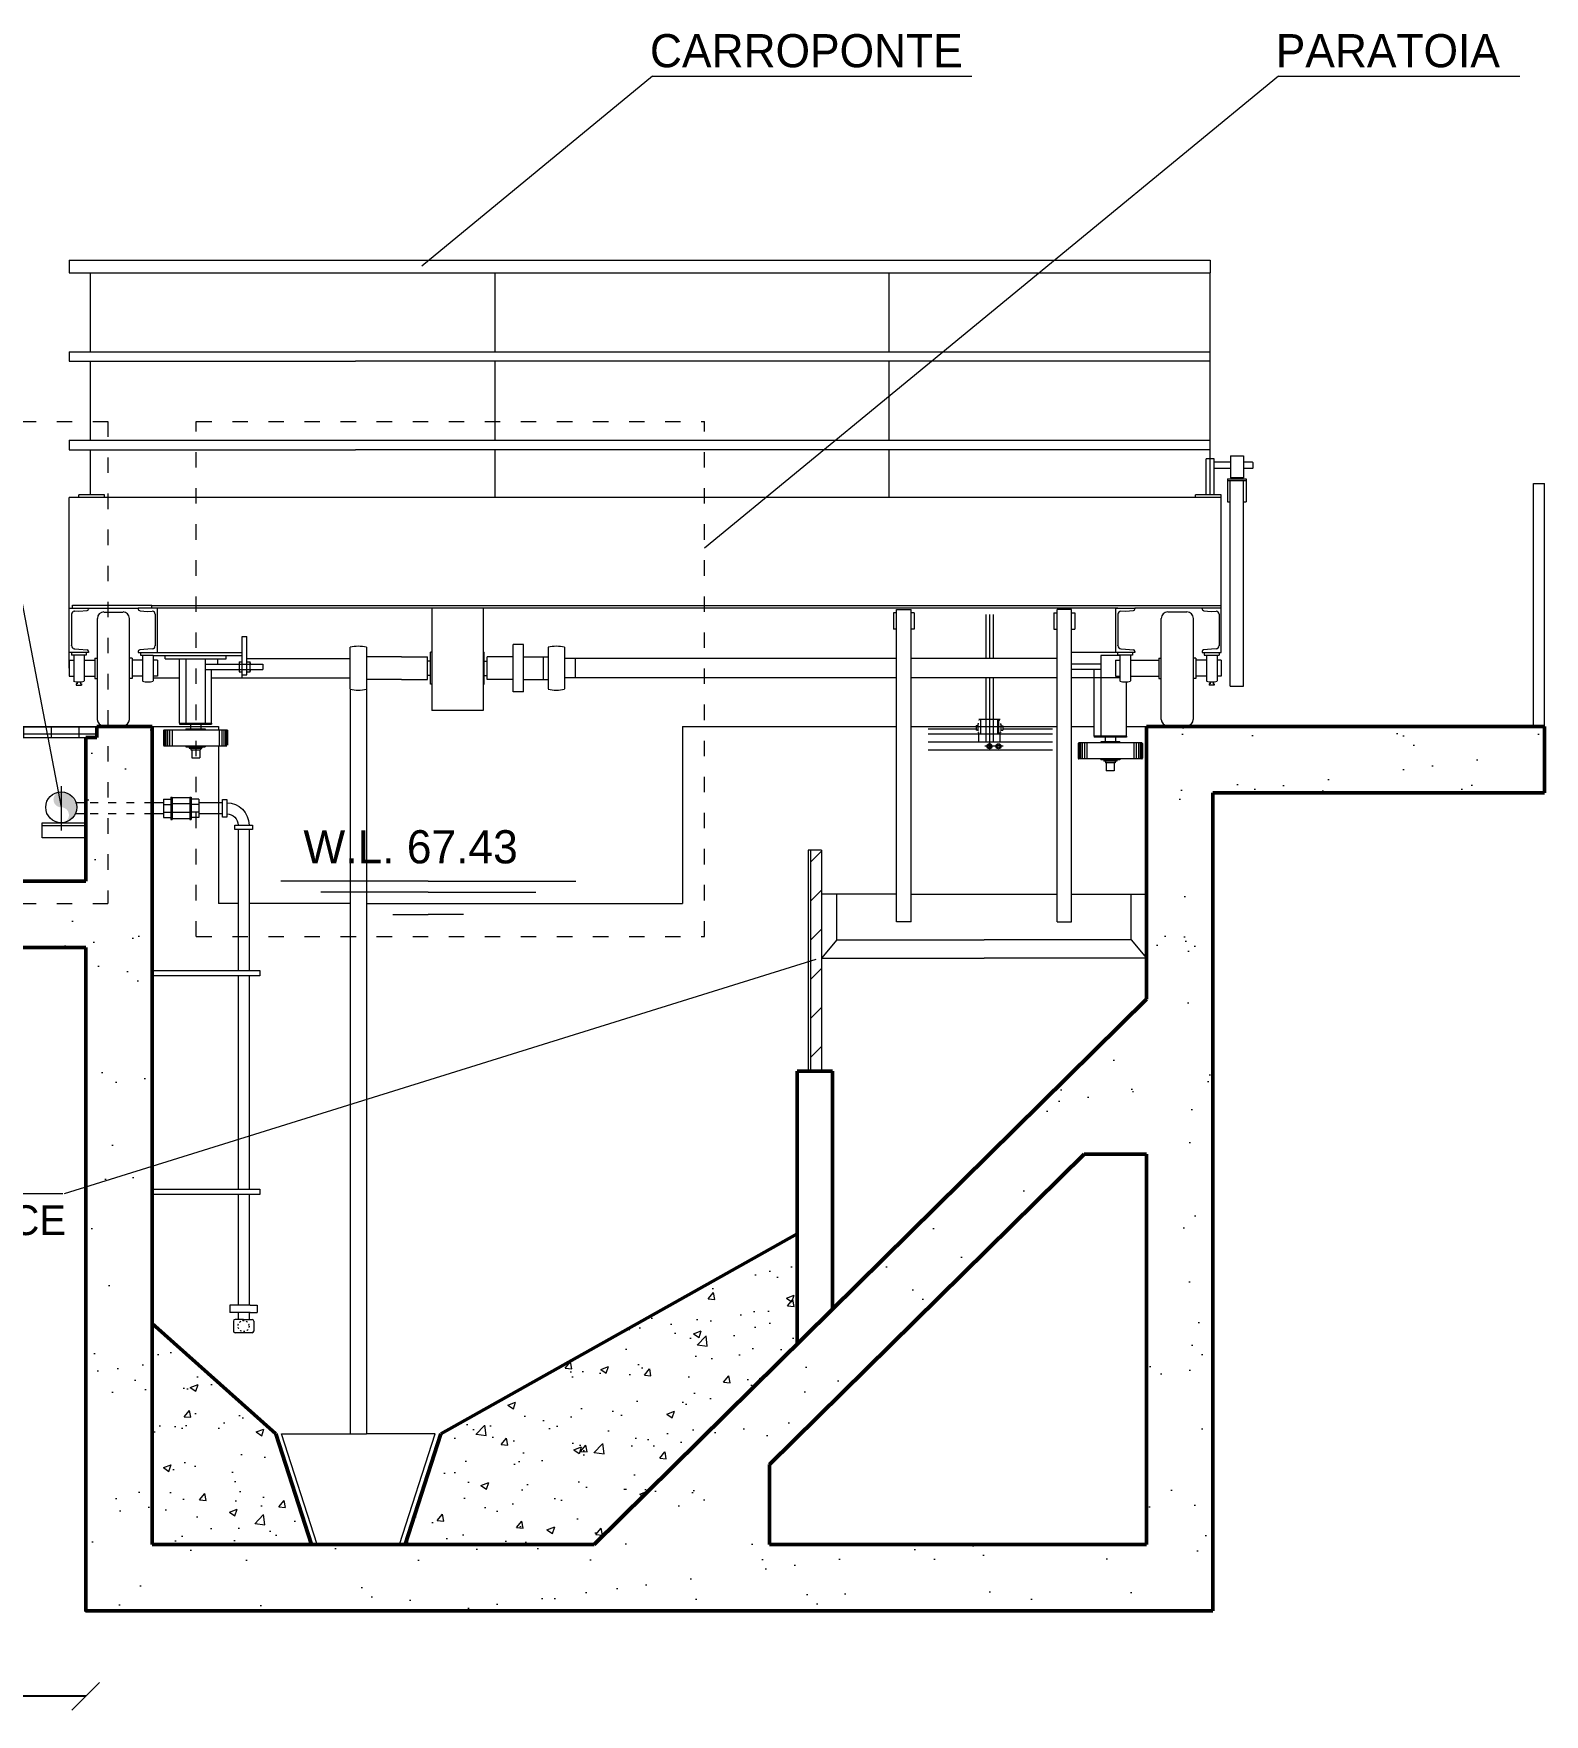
# Model space of a CAD drawing. Extents: x -2884 to -859, y 3232 to 5149.
# Drawn here: x -1283.3 to -1146.6, y 4523 to 4675.1 of the extents above; entities that cross this region are included whole.
import ezdxf
from ezdxf.enums import TextEntityAlignment as Align

# ---------------------------------------------------------------- set-up
doc = ezdxf.new("R2010")
doc.units = 0
doc.header["$MEASUREMENT"] = 0
doc.linetypes.add('DGN Style 2', pattern=[442.02713, 265.216278, -176.810852])
doc.linetypes.add('DGN Style 5', pattern=[326.356891, 139.867239, -186.489652])
doc.layers.get('0').update_dxf_attribs({"linetype": 'CONTINUOUS', "lineweight": 15})
doc.layers.get('DEFPOINTS').update_dxf_attribs({"linetype": 'CONTINUOUS', "lineweight": 15})
for name, color, linetype, lineweight in [('Carroponte', 7, 'CONTINUOUS', 15), ('Muratura', 7, 'CONTINUOUS', 15), ('Paratoie', 7, 'CONTINUOUS', 15), ('Quote e scritte', 252, 'CONTINUOUS', 15), ('Ringhiera in primo piano', 96, 'CONTINUOUS', 15), ('Tubazioni', 130, 'CONTINUOUS', 15), ('Tubazioni nascoste', 4, 'DGN Style 2', 15)]:
    doc.layers.add(name, color=color, linetype=linetype, lineweight=lineweight)
doc.layers.add('Level 1', color=7, linetype='CONTINUOUS')
doc.styles.add('Style-ENGINEERING', font='ENGINEERING.shx')
doc.dimstyles.new('SASA$0', dxfattribs={"dimtxt": 0.1, "dimasz": 0.1, "dimexe": 0.18, "dimexo": 0.0625, "dimgap": 0.1, "dimtad": 0, "dimzin": 0, "dimdsep": 46, "dimtxsty": 'Standard', "dimblk1": 'OBLIQUE', "dimblk2": 'OBLIQUE', "dimsah": 1, "dimcen": 0.09, "dimse1": 1, "dimse2": 1, "dimadec": 0, "dimazin": 0, "dimtfac": 1, "dimtdec": 4, "dimtofl": 0, "dimtmove": 0, "dimatfit": 3, "dimldrblk": 'OBLIQUE', "dimfxl": 1, "dimtolj": 1, "dimtzin": 0, "dimarcsym": 0})

# ---------------------------------------------------------------- blocks, each defined once
blk = doc.blocks.new('O1')
at = {"layer": 'Level 1', "linetype": 'Continuous', "lineweight": 0, "extrusion": (0, 0, -1)}
blk.add_hatch(color=7, dxfattribs=at).paths.add_polyline_path([(0, -5, 1), (0, 0, -1), (0, 5, -1)])
at = {"layer": 'Level 1', "color": 7, "linetype": 'Continuous', "lineweight": 0}
blk.add_arc((0, 0), 5, 90, 270, dxfattribs=at)
blk = doc.blocks.new('_OBLIQUE')
at = {"color": 0, "linetype": 'ByBlock'}
blk.add_line((-0.5, -0.5), (0.5, 0.5), dxfattribs=at)
blk = doc.blocks.new('*D51')
at = {"layer": 'DEFPOINTS', "color": 0, "linetype": 'Continuous', "transparency": 16777216}
for p in [(-1274.19, 4598.37), (-1355.25, 4538.37), (-1271.57, 4538.37)]:
    blk.add_point(p, dxfattribs=at)
at = {"layer": 'Quote e scritte', "color": 0, "linetype": 'Continuous', "lineweight": -2, "transparency": 16777216}
for p, q in [((-1355.25, 4598.37), (-1355.25, 4572.7)), ((-1355.25, 4538.37), (-1355.25, 4564.04))]:
    blk.add_line(p, q, dxfattribs=at)
at = {"layer": 'Quote e scritte', "color": 0, "linetype": 'Continuous', "lineweight": -2, "transparency": 16777216, "xscale": 2.5, "yscale": 2.5, "zscale": 2.5}
for p, rotation in [((-1355.25, 4598.37), 90), ((-1355.25, 4538.37), 270)]:
    blk.add_blockref('_OBLIQUE', p, dxfattribs=dict(at, rotation=rotation))
at = {"layer": 'Quote e scritte', "color": 0, "linetype": 'Continuous', "transparency": 16777216, "insert": (-1355.25, 4568.37), "char_height": 2.5, "attachment_point": 5, "rotation": 90}
blk.add_mtext('\\A1;3.00', dxfattribs=at)
blk = doc.blocks.new('*D60')
at = {"layer": 'DEFPOINTS', "color": 0, "linetype": 'Continuous', "transparency": 16777216}
for p in [(-1308.63, 4532.37), (-1278.63, 4532.37), (-1278.63, 4524.63)]:
    blk.add_point(p, dxfattribs=at)
at = {"layer": 'Quote e scritte', "color": 0, "linetype": 'Continuous', "lineweight": -2, "transparency": 16777216}
for p, q in [((-1308.63, 4524.63), (-1297.75, 4524.63)), ((-1278.63, 4524.63), (-1289.5, 4524.63))]:
    blk.add_line(p, q, dxfattribs=at)
at = {"layer": 'Quote e scritte', "color": 0, "linetype": 'Continuous', "lineweight": -2, "transparency": 16777216, "xscale": 2.5, "yscale": 2.5, "zscale": 2.5, "rotation": 180}
blk.add_blockref('_OBLIQUE', (-1308.63, 4524.63), dxfattribs=at)
at = {"layer": 'Quote e scritte', "color": 0, "linetype": 'Continuous', "lineweight": -2, "transparency": 16777216, "xscale": 2.5, "yscale": 2.5, "zscale": 2.5}
blk.add_blockref('_OBLIQUE', (-1278.63, 4524.63), dxfattribs=at)
at = {"layer": 'Quote e scritte', "color": 0, "linetype": 'Continuous', "transparency": 16777216, "insert": (-1293.63, 4524.63), "char_height": 2.5, "attachment_point": 5}
blk.add_mtext('\\A1;1.50', dxfattribs=at)

msp = doc.modelspace()

# ---------------------------------------------------------------- hatches: boundary and pattern name
at = {"layer": 'Muratura', "linetype": 'Continuous'}
h = msp.add_hatch(dxfattribs=at)
h.set_pattern_fill('AR-SAND', color=256, scale=5)
h.set_pattern_definition([(37.5, (36063.271, -61110.163), (-0.3149668, 9.63411885), [0, -7.6, 0, -8.5, 0, -8.125]), (7.5, (36063.271, -61110.163), (8.8488835, 14.1107303), [0, -4.1, 0, -6.85, 0, -2.625]), (327.5, (36057.121, -61110.163), (15.5707093, 0.0282953), [0, -2.5, 0, -9, 0, -11.75]), (317.5, (36057.121, -61110.163), (15.030633, 4.3883778), [0, -1.25, 0, -5.9, 0, -6.75])])
h.paths.add_polyline_path([(-1410.625, 4606.369), (-1410.625, 4598.369), (-1410.625, 4585.191), (-1410.625, 4532.369), (-1357.087, 4532.369), (-1308.625, 4532.369), (-1308.625, 4592.369), (-1293.728, 4592.369), (-1278.625, 4592.369), (-1278.625, 4532.369), (-1230.164, 4532.369), (-1176.625, 4532.369), (-1176.625, 4585.191), (-1176.625, 4598.369), (-1176.625, 4606.369), (-1146.625, 4606.369), (-1146.625, 4612.369), (-1182.625, 4612.369), (-1182.625, 4598.369), (-1182.625, 4587.7), (-1232.625, 4538.369), (-1272.625, 4538.369), (-1272.625, 4598.369), (-1272.625, 4604.369), (-1278.625, 4604.369), (-1278.625, 4598.369), (-1293.728, 4598.369), (-1308.625, 4598.369), (-1308.625, 4604.369), (-1314.625, 4604.369), (-1314.625, 4598.369), (-1314.625, 4538.369), (-1354.625, 4538.369), (-1404.625, 4587.7), (-1404.625, 4598.369), (-1404.625, 4612.369), (-1440.625, 4612.369), (-1440.625, 4606.369)])
h.paths.add_polyline_path([(-1404.625, 4579.271), (-1370.485, 4545.587), (-1370.485, 4538.369), (-1404.625, 4538.369)], flags=16)
h.paths.add_polyline_path([(-1216.766, 4545.587), (-1182.625, 4579.271), (-1182.625, 4538.369), (-1216.766, 4538.369)], flags=16)
h.paths.add_polyline_path([(-1314.625, 4605.569), (-1308.625, 4605.569), (-1308.625, 4611.369), (-1309.625, 4611.369), (-1309.625, 4612.369), (-1314.625, 4612.369)], flags=17)
h.paths.add_polyline_path([(-1272.625, 4612.369), (-1278.625, 4612.369), (-1278.625, 4605.569), (-1272.625, 4605.569)], flags=17)
h = msp.add_hatch(dxfattribs=at)
h.set_pattern_fill('GRATE', color=256, scale=20)
h.set_pattern_definition([(0, (36063.2713, -61110.1628), (0, 0.625), []), (90, (36063.2713, -61110.1628), (-2.5, 2e-16), [])])
h.paths.add_polyline_path([(-1277.625, 4612.369), (-1309.625, 4612.369), (-1309.625, 4611.369), (-1308.625, 4611.369), (-1278.625, 4611.369), (-1277.625, 4611.369)])
h = msp.add_hatch(dxfattribs=at)
h.set_pattern_fill('ANSI31', color=256, scale=20)
h.set_pattern_definition([(45, (36063.2713, -61110.1628), (-1.76776695, 1.76776695), [])])
h.paths.add_polyline_path([(-1374.212, 4601.184), (-1375.212, 4601.184), (-1375.212, 4581.184), (-1374.212, 4581.184)])
h.paths.add_polyline_path([(-1212.038, 4601.184), (-1213.038, 4601.184), (-1213.038, 4581.184), (-1212.038, 4581.184)])
h = msp.add_hatch(dxfattribs=at)
h.set_pattern_fill('AR-CONC', color=256)
h.set_pattern_definition([(50, (36063.271, -61110.163), (7.17260183, -0.62752135), [0.75, -8.25]), (355, (36063.271, -61110.163), (-1.38751334, 7.52192134), [0.6, -6.6]), (100.451444, (36063.869, -61110.215), (5.78508847, 6.8943999), [0.6374019, -7.0114211]), (46.1842, (36063.271, -61108.163), (10.6724133, -1.6551928), [1.125, -12.375]), (96.635635, (36064.161, -61108.301), (9.3466195, 9.741186), [0.9561034, -10.5171376]), (351.184164, (36063.271, -61108.163), (9.3466195, 9.741186), [0.9, -9.9]), (21, (36064.271, -61108.663), (5.9690705, -4.0261889), [0.75, -8.25]), (326, (36064.271, -61108.663), (2.4331533, 7.25150045), [0.6, -6.6]), (71.451445, (36064.769, -61108.998), (8.40222377, 3.2253115), [0.6374019, -7.0114211]), (37.5, (36063.2713, -61110.1628), (0.12159855, 3.32893854), [0, -6.52, 0, -6.7, 0, -6.625]), (7.5, (36063.2713, -61110.163), (2.63069537, 3.94411712), [0, -3.82, 0, -6.37, 0, -2.525]), (327.5, (36061.0413, -61110.1628), (5.33822436, -0.22554872), [0, -2.5, 0, -7.8, 0, -10.35]), (317.5, (36060.0413, -61110.163), (5.8318617, 1.00104982), [0, -3.25, 0, -5.18, 0, -7.35])])
h.paths.add_polyline_path([(-1354.625, 4538.369), (-1337.529, 4538.369), (-1340.752, 4548.369), (-1373.012, 4566.471), (-1373.012, 4556.51)])
h.paths.add_polyline_path([(-1314.625, 4558.369), (-1325.814, 4548.369), (-1329.036, 4538.369), (-1314.625, 4538.369)])
h.paths.add_polyline_path([(-1272.625, 4538.369), (-1258.215, 4538.369), (-1261.437, 4548.369), (-1272.625, 4558.369)])
h.paths.add_polyline_path([(-1246.499, 4548.369), (-1249.721, 4538.369), (-1232.625, 4538.369), (-1214.238, 4556.51), (-1214.238, 4566.471)])

# ---------------------------------------------------------------- linework, layer by layer
at = {"layer": 'Carroponte'}
for p, q in [((-1280.129, 4654.572), (-1176.886, 4654.572)), ((-1280.129, 4654.572), (-1280.129, 4653.411)), ((-1280.129, 4653.411), (-1176.886, 4653.411)), ((-1278.213, 4646.281), (-1278.213, 4653.411)), ((-1241.59, 4646.281), (-1241.59, 4653.411)), ((-1205.916, 4646.281), (-1205.916, 4653.411)), ((-1176.886, 4654.572), (-1176.886, 4653.411)), ((-1176.886, 4633.323), (-1176.886, 4653.411)), ((-1280.129, 4646.281), (-1253.748, 4646.281)), ((-1280.129, 4646.281), (-1280.129, 4645.411)), ((-1254.219, 4646.281), (-1176.886, 4646.281)), ((-1278.213, 4643.251), (-1278.213, 4645.411)), ((-1176.886, 4645.411), (-1254.219, 4645.411)), ((-1241.59, 4643.251), (-1241.59, 4645.411)), ((-1205.916, 4643.251), (-1205.916, 4645.411)), ((-1278.213, 4638.281), (-1278.213, 4643.251)), ((-1241.59, 4638.281), (-1241.59, 4643.251)), ((-1205.916, 4638.281), (-1205.916, 4643.251)), ((-1280.129, 4638.281), (-1253.748, 4638.281)), ((-1280.129, 4638.281), (-1280.129, 4637.411)), ((-1254.219, 4638.281), (-1176.886, 4638.281)), ((-1278.213, 4633.323), (-1278.213, 4637.411)), ((-1176.886, 4637.411), (-1254.219, 4637.411)), ((-1241.59, 4633.091), (-1241.59, 4637.411)), ((-1205.916, 4633.091), (-1205.916, 4637.411)), ((-1175.028, 4636.865), (-1175.028, 4634.862)), ((-1175.028, 4636.865), (-1173.867, 4636.865)), ((-1173.867, 4636.865), (-1173.867, 4634.862)), ((-1177.234, 4633.323), (-1177.234, 4636.574)), ((-1176.508, 4636.574), (-1177.234, 4636.574)), ((-1176.508, 4633.323), (-1176.508, 4636.574)), ((-1175.028, 4636.284), (-1176.508, 4636.284)), ((-1175.028, 4635.704), (-1176.508, 4635.704)), ((-1173.054, 4636.284), (-1173.867, 4636.284)), ((-1173.257, 4636.284), (-1173.867, 4636.284)), ((-1173.054, 4635.704), (-1173.867, 4635.704)), ((-1173.257, 4635.704), (-1173.867, 4635.704)), ((-1172.996, 4636.226), (-1173.054, 4636.284)), ((-1173.054, 4635.704), (-1172.996, 4635.762)), ((-1172.996, 4635.762), (-1172.996, 4636.226)), ((-1175.289, 4634.775), (-1175.289, 4632.685)), ((-1175.289, 4634.775), (-1173.606, 4634.775)), ((-1175.289, 4634.63), (-1173.606, 4634.63)), ((-1175.057, 4616.023), (-1175.057, 4634.63)), ((-1173.867, 4634.862), (-1175.028, 4634.862)), ((-1174.534, 4634.862), (-1174.563, 4634.775)), ((-1174.389, 4634.862), (-1174.36, 4634.775)), ((-1173.867, 4616.023), (-1173.867, 4634.63)), ((-1173.606, 4634.775), (-1173.606, 4632.685)), ((-1256.785, 4633.091), (-1280.129, 4633.091)), ((-1280.129, 4617.648), (-1280.129, 4633.091)), ((-1276.936, 4633.323), (-1279.258, 4633.323)), ((-1279.258, 4633.091), (-1279.258, 4633.323)), ((-1276.936, 4633.091), (-1276.936, 4633.323)), ((-1175.87, 4633.091), (-1256.785, 4633.091)), ((-1175.87, 4633.323), (-1178.192, 4633.323)), ((-1178.192, 4633.091), (-1178.192, 4633.323)), ((-1177.234, 4633.323), (-1177.466, 4633.323)), ((-1176.305, 4633.091), (-1177.466, 4633.091)), ((-1176.305, 4633.323), (-1176.508, 4633.323)), ((-1175.87, 4633.091), (-1175.87, 4633.323)), ((-1175.87, 4623.077), (-1175.87, 4633.091)), ((-1175.289, 4632.685), (-1175.057, 4632.685)), ((-1173.867, 4632.685), (-1173.606, 4632.685)), ((-1280.129, 4619.071), (-1280.129, 4623.077)), ((-1280.129, 4623.077), (-1278.388, 4623.077)), ((-1279.839, 4623.338), (-1272.64, 4623.338)), ((-1279.839, 4623.077), (-1279.839, 4623.338)), ((-1278.388, 4623.077), (-1273.888, 4623.077)), ((-1278.388, 4623.077), (-1278.388, 4622.989)), ((-1278.388, 4622.989), (-1278.381, 4623)), ((-1272.147, 4623.077), (-1273.888, 4623.077)), ((-1273.888, 4623.077), (-1273.888, 4622.989)), ((-1273.888, 4622.989), (-1273.882, 4623)), ((-1272.64, 4623.077), (-1272.64, 4623.338)), ((-1272.64, 4623.309), (-1175.87, 4623.309)), ((-1185.42, 4623.077), (-1272.466, 4623.077)), ((-1272.147, 4619.071), (-1272.147, 4623.077)), ((-1247.321, 4623.077), (-1247.321, 4613.817)), ((-1242.676, 4623.077), (-1242.676, 4613.817)), ((-1205.245, 4622.96), (-1203.939, 4622.96)), ((-1205.245, 4594.687), (-1205.245, 4622.96)), ((-1203.939, 4594.687), (-1203.939, 4622.96)), ((-1189.419, 4622.96), (-1190.725, 4622.96)), ((-1190.725, 4594.687), (-1190.725, 4622.96)), ((-1189.419, 4594.687), (-1189.419, 4622.96)), ((-1185.217, 4623.077), (-1185.449, 4623.077)), ((-1185.42, 4619.071), (-1185.42, 4623.077)), ((-1185.42, 4623.077), (-1183.679, 4623.077)), ((-1183.679, 4622.989), (-1183.685, 4623)), ((-1177.611, 4623.077), (-1183.679, 4623.077)), ((-1183.679, 4623.077), (-1183.679, 4622.989)), ((-1175.87, 4623.077), (-1177.611, 4623.077)), ((-1177.611, 4623.077), (-1177.611, 4622.989)), ((-1177.611, 4622.989), (-1177.605, 4623)), ((-1175.87, 4623.077), (-1175.87, 4623.947)), ((-1175.87, 4619.071), (-1175.87, 4623.077)), ((-1279.92, 4622.524), (-1279.926, 4622.525)), ((-1279.926, 4622.525), (-1279.926, 4621.103)), ((-1279.258, 4622.786), (-1279.665, 4622.815)), ((-1279.665, 4622.815), (-1279.653, 4622.813)), ((-1278.504, 4622.844), (-1279.258, 4622.786)), ((-1278.515, 4622.855), (-1278.504, 4622.844)), ((-1277.575, 4613.004), (-1277.575, 4622.148)), ((-1276.994, 4622.728), (-1275.253, 4622.728)), ((-1274.672, 4613.004), (-1274.672, 4622.148)), ((-1273.749, 4622.855), (-1273.743, 4622.844)), ((-1273.743, 4622.844), (-1273.018, 4622.786)), ((-1273.018, 4622.786), (-1272.611, 4622.815)), ((-1272.611, 4622.815), (-1272.611, 4622.813)), ((-1272.344, 4622.524), (-1272.35, 4622.525)), ((-1272.35, 4622.525), (-1272.35, 4621.103)), ((-1205.535, 4622.641), (-1205.535, 4621.19)), ((-1205.245, 4622.641), (-1205.535, 4622.641)), ((-1203.649, 4622.641), (-1203.939, 4622.641)), ((-1203.649, 4622.641), (-1203.649, 4621.19)), ((-1197.181, 4622.496), (-1197.181, 4618.519)), ((-1196.855, 4622.496), (-1196.855, 4618.519)), ((-1196.511, 4622.496), (-1196.511, 4618.519)), ((-1191.015, 4622.641), (-1190.725, 4622.641)), ((-1191.015, 4622.641), (-1191.015, 4621.19)), ((-1189.419, 4622.641), (-1189.128, 4622.641)), ((-1189.128, 4622.641), (-1189.128, 4621.19)), ((-1185.223, 4622.524), (-1185.217, 4622.525)), ((-1185.217, 4622.525), (-1185.217, 4621.103)), ((-1184.549, 4622.786), (-1184.956, 4622.815)), ((-1184.956, 4622.815), (-1184.956, 4622.813)), ((-1183.824, 4622.844), (-1184.549, 4622.786)), ((-1183.818, 4622.855), (-1183.824, 4622.844)), ((-1181.298, 4613.004), (-1181.298, 4622.148)), ((-1178.976, 4622.728), (-1180.717, 4622.728)), ((-1178.395, 4613.004), (-1178.395, 4622.148)), ((-1177.472, 4622.855), (-1177.466, 4622.844)), ((-1177.466, 4622.844), (-1176.741, 4622.786)), ((-1176.741, 4622.786), (-1176.334, 4622.815)), ((-1176.334, 4622.815), (-1176.334, 4622.813)), ((-1176.067, 4622.524), (-1176.073, 4622.525)), ((-1176.073, 4622.525), (-1176.073, 4621.103)), ((-1279.926, 4621.103), (-1279.926, 4619.68)), ((-1272.35, 4621.103), (-1272.35, 4619.68)), ((-1264.483, 4616.778), (-1264.483, 4620.522)), ((-1264.483, 4620.522), (-1264.048, 4620.522)), ((-1264.048, 4617.039), (-1264.048, 4620.522)), ((-1205.245, 4621.19), (-1205.535, 4621.19)), ((-1203.649, 4621.19), (-1203.939, 4621.19)), ((-1191.015, 4621.19), (-1190.725, 4621.19)), ((-1189.419, 4621.19), (-1189.128, 4621.19)), ((-1185.217, 4621.103), (-1185.217, 4619.68)), ((-1176.073, 4621.103), (-1176.073, 4619.68)), ((-1278.388, 4619.071), (-1280.129, 4619.071)), ((-1280.129, 4618.374), (-1279.723, 4618.374)), ((-1280.129, 4618.374), (-1280.129, 4616.923)), ((-1279.926, 4619.68), (-1279.92, 4619.683)), ((-1279.926, 4619.071), (-1279.926, 4618.81)), ((-1278.591, 4618.81), (-1279.926, 4618.81)), ((-1279.723, 4618.81), (-1279.723, 4616.487)), ((-1279.653, 4619.394), (-1279.665, 4619.39)), ((-1279.665, 4619.39), (-1279.258, 4619.361)), ((-1279.258, 4619.361), (-1278.504, 4619.303)), ((-1278.765, 4618.81), (-1278.765, 4616.487)), ((-1278.765, 4618.374), (-1277.807, 4618.374)), ((-1278.591, 4619.071), (-1278.591, 4618.81)), ((-1278.504, 4619.303), (-1278.515, 4619.303)), ((-1278.381, 4619.158), (-1278.388, 4619.158)), ((-1278.388, 4619.158), (-1278.388, 4619.071)), ((-1277.807, 4618.548), (-1277.575, 4618.548)), ((-1277.807, 4618.548), (-1277.807, 4616.72)), ((-1274.44, 4618.548), (-1274.672, 4618.548)), ((-1274.44, 4618.548), (-1274.44, 4616.72)), ((-1273.482, 4618.374), (-1274.44, 4618.374)), ((-1273.882, 4619.158), (-1273.888, 4619.158)), ((-1273.888, 4619.158), (-1273.888, 4619.071)), ((-1273.888, 4619.071), (-1272.147, 4619.071)), ((-1273.743, 4619.303), (-1273.749, 4619.303)), ((-1273.018, 4619.361), (-1273.743, 4619.303)), ((-1273.685, 4619.071), (-1273.685, 4618.81)), ((-1273.685, 4618.81), (-1272.524, 4618.81)), ((-1273.482, 4618.81), (-1273.482, 4616.487)), ((-1272.611, 4619.39), (-1273.018, 4619.361)), ((-1272.611, 4619.394), (-1272.611, 4619.39)), ((-1272.524, 4618.81), (-1272.524, 4616.487)), ((-1272.524, 4618.78), (-1266.312, 4618.78)), ((-1272.147, 4618.374), (-1272.524, 4618.374)), ((-1272.35, 4619.68), (-1272.344, 4619.683)), ((-1272.147, 4618.374), (-1272.147, 4616.923)), ((-1272.118, 4619.071), (-1264.483, 4619.071)), ((-1271.45, 4618.49), (-1271.45, 4618.78)), ((-1271.45, 4618.49), (-1265.935, 4618.49)), ((-1270.144, 4612.668), (-1270.144, 4618.49)), ((-1269.563, 4618.49), (-1269.563, 4612.668)), ((-1267.822, 4618.49), (-1267.822, 4612.668)), ((-1266.719, 4618.49), (-1266.719, 4617.997)), ((-1266.312, 4618.78), (-1264.483, 4618.78)), ((-1265.935, 4618.49), (-1265.935, 4618.78)), ((-1264.048, 4618.519), (-1255.304, 4618.519)), ((-1255.304, 4618.519), (-1254.723, 4618.519)), ((-1254.723, 4619.535), (-1254.723, 4615.762)), ((-1253.214, 4619.535), (-1253.214, 4615.762)), ((-1250.05, 4618.664), (-1253.214, 4618.664)), ((-1250.05, 4618.664), (-1247.698, 4618.664)), ((-1247.698, 4616.632), (-1247.698, 4618.664)), ((-1247.321, 4619.1), (-1247.437, 4619.1)), ((-1247.437, 4616.197), (-1247.437, 4619.1)), ((-1242.676, 4619.1), (-1242.56, 4619.1)), ((-1242.56, 4616.197), (-1242.56, 4619.1)), ((-1242.299, 4616.632), (-1242.299, 4618.664)), ((-1239.948, 4618.664), (-1242.299, 4618.664)), ((-1239.948, 4615.5), (-1239.948, 4619.796)), ((-1239.019, 4619.796), (-1239.948, 4619.796)), ((-1239.019, 4615.5), (-1239.019, 4619.796)), ((-1239.019, 4618.664), (-1236.784, 4618.664)), ((-1237.19, 4616.632), (-1237.19, 4618.664)), ((-1236.784, 4619.535), (-1236.784, 4615.762)), ((-1235.303, 4619.535), (-1235.303, 4615.762)), ((-1205.245, 4618.519), (-1235.303, 4618.519)), ((-1234.317, 4616.778), (-1234.317, 4618.519)), ((-1190.725, 4618.519), (-1203.939, 4618.519)), ((-1185.42, 4619.071), (-1189.419, 4619.071)), ((-1185.043, 4618.78), (-1186.779, 4618.78)), ((-1186.779, 4618.78), (-1186.779, 4611.495)), ((-1185.449, 4618.374), (-1185.043, 4618.374)), ((-1185.449, 4618.374), (-1185.449, 4616.923)), ((-1183.679, 4619.071), (-1185.42, 4619.071)), ((-1183.911, 4619.071), (-1185.246, 4619.071)), ((-1185.246, 4619.071), (-1185.246, 4618.81)), ((-1183.911, 4618.81), (-1185.246, 4618.81)), ((-1185.217, 4619.68), (-1185.223, 4619.683)), ((-1185.043, 4618.81), (-1185.043, 4616.487)), ((-1184.956, 4619.394), (-1184.956, 4619.39)), ((-1184.956, 4619.39), (-1184.549, 4619.361)), ((-1184.549, 4619.361), (-1183.824, 4619.303)), ((-1184.085, 4618.81), (-1184.085, 4616.487)), ((-1184.085, 4618.374), (-1181.53, 4618.374)), ((-1183.911, 4619.071), (-1183.911, 4618.81)), ((-1183.824, 4619.303), (-1183.818, 4619.303)), ((-1183.685, 4619.158), (-1183.679, 4619.158)), ((-1183.679, 4619.158), (-1183.679, 4619.071)), ((-1181.53, 4618.548), (-1181.53, 4616.72)), ((-1181.53, 4618.548), (-1181.298, 4618.548)), ((-1178.163, 4618.548), (-1178.395, 4618.548)), ((-1178.163, 4618.548), (-1178.163, 4616.72)), ((-1177.205, 4618.374), (-1178.163, 4618.374)), ((-1177.605, 4619.158), (-1177.611, 4619.158)), ((-1177.611, 4619.158), (-1177.611, 4619.071)), ((-1177.611, 4619.071), (-1175.87, 4619.071)), ((-1177.466, 4619.303), (-1177.472, 4619.303)), ((-1176.741, 4619.361), (-1177.466, 4619.303)), ((-1177.408, 4619.071), (-1177.408, 4618.81)), ((-1177.408, 4618.81), (-1176.073, 4618.81)), ((-1177.205, 4618.81), (-1177.205, 4616.487)), ((-1176.334, 4619.39), (-1176.741, 4619.361)), ((-1176.334, 4619.394), (-1176.334, 4619.39)), ((-1176.247, 4618.81), (-1176.247, 4616.487)), ((-1175.87, 4618.374), (-1176.247, 4618.374)), ((-1176.073, 4619.68), (-1176.067, 4619.683)), ((-1176.073, 4619.071), (-1176.073, 4618.81)), ((-1175.87, 4618.374), (-1175.87, 4616.923)), ((-1280.129, 4616.923), (-1279.723, 4616.923)), ((-1278.765, 4616.923), (-1277.807, 4616.923)), ((-1273.482, 4616.923), (-1274.44, 4616.923)), ((-1272.147, 4616.923), (-1272.524, 4616.923)), ((-1267.822, 4617.997), (-1262.597, 4617.997)), ((-1267.822, 4617.532), (-1262.597, 4617.532)), ((-1267.241, 4612.668), (-1267.241, 4617.532)), ((-1264.745, 4618.229), (-1264.483, 4618.229)), ((-1264.745, 4617.3), (-1264.483, 4617.3)), ((-1264.483, 4617.039), (-1264.048, 4617.039)), ((-1264.048, 4618.229), (-1263.758, 4618.229)), ((-1264.048, 4617.3), (-1263.758, 4617.3)), ((-1247.698, 4616.981), (-1247.698, 4618.287)), ((-1247.437, 4618.287), (-1247.698, 4618.287)), ((-1247.437, 4616.981), (-1247.698, 4616.981)), ((-1242.56, 4618.287), (-1242.299, 4618.287)), ((-1242.56, 4616.981), (-1242.299, 4616.981)), ((-1242.299, 4616.981), (-1242.299, 4618.287)), ((-1186.779, 4617.997), (-1189.419, 4617.997)), ((-1186.779, 4617.532), (-1189.419, 4617.532)), ((-1187.36, 4611.495), (-1187.36, 4617.532)), ((-1185.449, 4616.923), (-1185.043, 4616.923)), ((-1184.085, 4616.923), (-1181.53, 4616.923)), ((-1177.205, 4616.923), (-1178.163, 4616.923)), ((-1175.87, 4616.923), (-1176.247, 4616.923)), ((-1279.404, 4616.226), (-1279.491, 4616.226)), ((-1279.491, 4616.226), (-1279.491, 4616.11)), ((-1279.491, 4616.11), (-1279.026, 4616.11)), ((-1279.404, 4616.4), (-1279.404, 4616.226)), ((-1279.113, 4616.4), (-1279.113, 4616.226)), ((-1279.113, 4616.226), (-1279.026, 4616.226)), ((-1279.026, 4616.226), (-1279.026, 4616.11)), ((-1277.807, 4616.72), (-1277.575, 4616.72)), ((-1274.44, 4616.72), (-1274.672, 4616.72)), ((-1272.524, 4616.778), (-1270.144, 4616.778)), ((-1267.241, 4616.778), (-1264.483, 4616.778)), ((-1265.79, 4616.778), (-1255.304, 4616.778)), ((-1255.304, 4616.778), (-1254.723, 4616.778)), ((-1250.05, 4616.632), (-1253.214, 4616.632)), ((-1250.05, 4616.632), (-1247.698, 4616.632)), ((-1247.321, 4616.197), (-1247.437, 4616.197)), ((-1242.676, 4616.197), (-1242.56, 4616.197)), ((-1239.948, 4616.632), (-1242.299, 4616.632)), ((-1239.019, 4615.5), (-1239.948, 4615.5)), ((-1239.019, 4616.632), (-1236.784, 4616.632)), ((-1205.245, 4616.778), (-1235.303, 4616.778)), ((-1190.725, 4616.778), (-1203.939, 4616.778)), ((-1197.181, 4616.778), (-1197.181, 4613.12)), ((-1196.855, 4616.778), (-1196.855, 4610.305)), ((-1196.511, 4616.778), (-1196.511, 4613.12)), ((-1185.043, 4616.778), (-1189.419, 4616.778)), ((-1184.457, 4611.495), (-1184.457, 4616.408)), ((-1181.53, 4616.72), (-1181.298, 4616.72)), ((-1178.163, 4616.72), (-1178.395, 4616.72)), ((-1176.886, 4616.226), (-1176.973, 4616.226)), ((-1176.973, 4616.226), (-1176.973, 4616.11)), ((-1176.508, 4616.11), (-1176.973, 4616.11)), ((-1176.886, 4616.4), (-1176.886, 4616.226)), ((-1176.595, 4616.4), (-1176.595, 4616.226)), ((-1176.595, 4616.226), (-1176.508, 4616.226)), ((-1176.508, 4616.226), (-1176.508, 4616.11)), ((-1175.057, 4616.023), (-1173.867, 4616.023)), ((-1242.676, 4613.817), (-1247.321, 4613.817)), ((-1275.261, 4612.433), (-1277.003, 4612.433)), ((-1270.144, 4612.668), (-1270.144, 4612.58)), ((-1270.144, 4612.668), (-1267.241, 4612.668)), ((-1270.144, 4612.58), (-1267.241, 4612.58)), ((-1269.157, 4612.58), (-1269.157, 4612.145)), ((-1268.228, 4612.58), (-1268.228, 4612.145)), ((-1267.241, 4612.668), (-1267.241, 4612.58)), ((-1198.062, 4612.411), (-1198.043, 4612.43)), ((-1198.062, 4612.411), (-1198.062, 4612.067)), ((-1197.889, 4612.43), (-1198.043, 4612.43)), ((-1198.043, 4612.43), (-1198.043, 4612.047)), ((-1197.889, 4612.622), (-1197.889, 4611.971)), ((-1197.813, 4612.622), (-1197.889, 4612.622)), ((-1195.879, 4613.005), (-1197.813, 4613.005)), ((-1197.66, 4613.005), (-1197.66, 4611.665)), ((-1197.621, 4612.43), (-1197.66, 4612.43)), ((-1197.621, 4611.665), (-1197.621, 4613.005)), ((-1197.181, 4613.12), (-1197.181, 4610.937)), ((-1196.511, 4613.12), (-1196.511, 4610.937)), ((-1196.09, 4611.665), (-1196.09, 4613.005)), ((-1196.032, 4612.43), (-1196.09, 4612.43)), ((-1196.032, 4613.005), (-1196.032, 4611.665)), ((-1195.879, 4612.622), (-1195.802, 4612.622)), ((-1195.802, 4612.622), (-1195.802, 4611.971)), ((-1195.802, 4612.43), (-1195.649, 4612.43)), ((-1195.63, 4612.411), (-1195.649, 4612.43)), ((-1195.649, 4612.43), (-1195.649, 4612.047)), ((-1195.63, 4612.411), (-1195.63, 4612.067)), ((-1180.717, 4612.423), (-1178.976, 4612.423)), ((-1271.595, 4612), (-1271.595, 4610.665)), ((-1271.537, 4612.058), (-1265.848, 4612.058)), ((-1271.479, 4612), (-1271.479, 4610.665)), ((-1271.392, 4612), (-1271.392, 4610.694)), ((-1271.218, 4612), (-1271.218, 4610.665)), ((-1271.044, 4612), (-1271.044, 4610.665)), ((-1270.811, 4612), (-1270.811, 4610.665)), ((-1269.563, 4612.145), (-1267.822, 4612.145)), ((-1269.563, 4612.145), (-1269.563, 4612.058)), ((-1267.822, 4612.145), (-1267.822, 4612.058)), ((-1266.544, 4612), (-1266.544, 4610.665)), ((-1266.312, 4612), (-1266.312, 4610.665)), ((-1266.138, 4612), (-1266.138, 4610.665)), ((-1265.993, 4612), (-1265.993, 4610.694)), ((-1265.877, 4612), (-1265.877, 4610.665)), ((-1265.79, 4612), (-1265.79, 4610.665)), ((-1202.396, 4612.162), (-1198.062, 4612.162)), ((-1191.14, 4611.665), (-1202.396, 4611.665)), ((-1191.14, 4610.941), (-1202.396, 4610.941)), ((-1191.938, 4610.937), (-1202.396, 4610.937)), ((-1198.062, 4612.067), (-1198.043, 4612.047)), ((-1197.889, 4612.047), (-1198.043, 4612.047)), ((-1197.813, 4610.937), (-1197.813, 4611.818)), ((-1197.621, 4612.047), (-1197.66, 4612.047)), ((-1196.032, 4612.047), (-1196.09, 4612.047)), ((-1195.879, 4610.937), (-1195.879, 4611.818)), ((-1195.802, 4612.047), (-1195.649, 4612.047)), ((-1195.63, 4612.067), (-1195.649, 4612.047)), ((-1195.63, 4612.162), (-1191.14, 4612.162)), ((-1188.811, 4610.827), (-1188.811, 4609.492)), ((-1183.064, 4610.885), (-1188.753, 4610.885)), ((-1188.724, 4610.827), (-1188.724, 4609.492)), ((-1188.608, 4610.827), (-1188.608, 4609.521)), ((-1188.463, 4610.827), (-1188.463, 4609.492)), ((-1188.26, 4610.827), (-1188.26, 4609.492)), ((-1188.027, 4610.827), (-1188.027, 4609.492)), ((-1184.457, 4611.495), (-1187.36, 4611.495)), ((-1187.36, 4611.495), (-1187.36, 4611.407)), ((-1184.457, 4611.407), (-1187.36, 4611.407)), ((-1186.779, 4610.972), (-1186.779, 4610.885)), ((-1185.038, 4610.972), (-1186.779, 4610.972)), ((-1186.373, 4611.407), (-1186.373, 4610.972)), ((-1185.444, 4611.407), (-1185.444, 4610.972)), ((-1185.038, 4610.972), (-1185.038, 4610.885)), ((-1184.457, 4611.495), (-1184.457, 4611.407)), ((-1183.789, 4610.827), (-1183.789, 4609.492)), ((-1183.557, 4610.827), (-1183.557, 4609.492)), ((-1183.354, 4610.827), (-1183.354, 4609.492)), ((-1183.209, 4610.827), (-1183.209, 4609.521)), ((-1183.093, 4610.827), (-1183.093, 4609.492)), ((-1183.006, 4610.827), (-1183.006, 4609.492)), ((-1271.537, 4610.607), (-1265.848, 4610.607)), ((-1269.563, 4610.607), (-1269.563, 4610.519)), ((-1269.563, 4610.519), (-1267.822, 4610.519)), ((-1269.273, 4610.519), (-1269.273, 4610.403)), ((-1269.273, 4610.403), (-1268.112, 4610.403)), ((-1269.128, 4610.403), (-1269.128, 4610.258)), ((-1269.128, 4610.258), (-1268.257, 4610.258)), ((-1269.041, 4610.258), (-1269.041, 4609.533)), ((-1269.041, 4609.533), (-1268.315, 4609.533)), ((-1268.315, 4610.258), (-1268.315, 4609.533)), ((-1268.257, 4610.403), (-1268.257, 4610.258)), ((-1268.112, 4610.519), (-1268.112, 4610.403)), ((-1267.822, 4610.607), (-1267.822, 4610.519)), ((-1191.14, 4610.214), (-1202.396, 4610.214)), ((-1196.434, 4610.575), (-1197.277, 4610.575)), ((-1196.587, 4610.575), (-1197.124, 4610.575)), ((-1195.606, 4610.575), (-1196.448, 4610.575)), ((-1183.064, 4609.434), (-1188.753, 4609.434)), ((-1186.779, 4609.434), (-1186.779, 4609.346)), ((-1185.038, 4609.346), (-1186.779, 4609.346)), ((-1186.489, 4609.346), (-1186.489, 4609.23)), ((-1185.328, 4609.346), (-1185.328, 4609.23)), ((-1185.038, 4609.434), (-1185.038, 4609.346)), ((-1185.328, 4609.23), (-1186.489, 4609.23)), ((-1186.344, 4609.23), (-1186.344, 4609.085)), ((-1185.473, 4609.085), (-1186.344, 4609.085)), ((-1186.286, 4609.085), (-1186.286, 4608.36)), ((-1185.56, 4608.36), (-1186.286, 4608.36)), ((-1185.56, 4609.085), (-1185.56, 4608.36)), ((-1185.473, 4609.23), (-1185.473, 4609.085)), ((-1212.038, 4597.184), (-1212.038, 4591.407)), ((-1205.245, 4597.184), (-1212.038, 4597.184)), ((-1210.645, 4593.062), (-1210.645, 4597.184)), ((-1203.939, 4597.184), (-1190.725, 4597.184)), ((-1189.419, 4597.184), (-1182.625, 4597.184)), ((-1184.019, 4593.062), (-1184.019, 4597.184)), ((-1182.625, 4597.184), (-1182.625, 4591.407)), ((-1203.939, 4594.687), (-1205.245, 4594.687)), ((-1190.725, 4594.687), (-1189.419, 4594.687)), ((-1210.645, 4593.062), (-1212.038, 4591.407)), ((-1210.645, 4593.062), (-1197.332, 4593.062)), ((-1184.019, 4593.062), (-1197.332, 4593.062)), ((-1184.019, 4593.062), (-1182.625, 4591.407)), ((-1212.038, 4591.407), (-1197.332, 4591.407)), ((-1182.625, 4591.407), (-1197.332, 4591.407)), ((-1257.689, 4538.369), (-1260.911, 4548.369)), ((-1254.709, 4548.369), (-1253.227, 4548.369)), ((-1250.247, 4538.369), (-1247.024, 4548.369))]:
    msp.add_line(p, q, dxfattribs=at)
at = {"layer": 'Carroponte', "linetype": 'Continuous'}
for p, q in [((-1280.129, 4645.411), (-1254.219, 4645.411)), ((-1280.129, 4637.411), (-1254.219, 4637.411)), ((-1254.709, 4615.751), (-1254.709, 4548.369)), ((-1253.227, 4615.787), (-1253.227, 4548.369)), ((-1260.911, 4548.369), (-1254.709, 4548.369)), ((-1247.024, 4548.369), (-1253.227, 4548.369)), ((-1250.247, 4538.369), (-1257.689, 4538.369))]:
    msp.add_line(p, q, dxfattribs=at)
at = {"layer": 'Carroponte', "ltscale": 0.0081}
msp.add_line((-1262.597, 4617.997), (-1262.597, 4617.532), dxfattribs=at)
at = {"layer": 'Carroponte'}
for centre, radius in [((-1196.846, 4610.577), 0.23), ((-1196.032, 4610.577), 0.23), ((-1196.846, 4610.577), 0.134), ((-1196.032, 4610.577), 0.134)]:
    msp.add_circle(centre, radius, dxfattribs=at)
for centre, radius, start, end in [((-1278.527, 4623), 0.145, 274.58366, 0), ((-1273.737, 4623), 0.145, 180, 265.41634), ((-1183.83, 4623), 0.145, 274.58366, 0), ((-1177.46, 4623), 0.145, 180, 265.41634), ((-1279.63, 4622.524), 0.29, 94.58366, 180), ((-1276.994, 4622.148), 0.581, 90, 180), ((-1275.253, 4622.148), 0.581, 0, 90), ((-1272.634, 4622.524), 0.29, 360, 85.41634), ((-1184.933, 4622.524), 0.29, 94.58366, 180), ((-1180.717, 4622.148), 0.581, 90, 180), ((-1178.976, 4622.148), 0.581, 0, 90), ((-1176.357, 4622.524), 0.29, 0, 85.41634), ((-1279.63, 4619.683), 0.29, 180, 265.41634), ((-1278.527, 4619.158), 0.145, 360, 85.41634), ((-1273.737, 4619.158), 0.145, 94.58366, 180), ((-1272.634, 4619.683), 0.29, 274.58366, 0), ((-1253.968, 4616.429), 3.194, 76.59021, 103.40979), ((-1236.046, 4616.429), 3.194, 76.59021, 103.40979), ((-1184.933, 4619.683), 0.29, 180, 265.41634), ((-1183.83, 4619.158), 0.145, 360, 85.41634), ((-1177.46, 4619.158), 0.145, 94.58366, 180), ((-1176.357, 4619.683), 0.29, 274.58366, 0), ((-1264.269, 4618.109), 0.491, 165.8378, 193.18806), ((-1262.672, 4617.765), 2.088, 173.61538, 186.38462), ((-1264.269, 4617.421), 0.491, 166.81194, 194.1622), ((-1264.235, 4618.109), 0.491, 346.81194, 14.1622), ((-1264.235, 4617.421), 0.491, 345.8378, 13.18806), ((-1265.833, 4617.765), 2.088, 353.61538, 6.38462), ((-1279.252, 4617.987), 1.583, 252.32946, 287.67054), ((-1273.011, 4617.987), 1.583, 252.32946, 287.67054), ((-1253.968, 4618.858), 3.194, 256.59021, 283.40979), ((-1236.046, 4618.858), 3.194, 256.59021, 283.40979), ((-1184.572, 4617.987), 1.583, 252.32946, 287.67054), ((-1176.734, 4617.987), 1.583, 252.32946, 287.67054), ((-1277.003, 4613.013), 0.581, 180, 270), ((-1275.261, 4613.013), 0.581, 270, 0), ((-1180.726, 4613.013), 0.581, 180, 270), ((-1178.984, 4613.013), 0.581, 270, 0), ((-1271.524, 4612.007), 0.0581, 90, 180), ((-1265.834, 4612.007), 0.0581, 0, 90), ((-1188.754, 4610.834), 0.0581, 90, 180), ((-1183.065, 4610.834), 0.0581, 0, 90), ((-1271.524, 4610.672), 0.0581, 180, 270), ((-1188.754, 4609.499), 0.0581, 180, 270), ((-1183.065, 4609.499), 0.0581, 270, 0)]:
    msp.add_arc(centre, radius, start, end, dxfattribs=at)
for p in [(-1263.758, 4618.113), (-1263.758, 4617.416)]:
    msp.add_point(p, dxfattribs=at)
for points in [[(-1197.813, 4612.852), (-1197.66, 4613.005), (-1197.813, 4613.005)], [(-1195.879, 4612.852), (-1196.032, 4613.005), (-1195.879, 4613.005)], [(-1197.966, 4611.818), (-1197.813, 4611.971), (-1197.813, 4611.818)]]:
    msp.add_solid(points, dxfattribs=at)
at = {"layer": 'Carroponte', "extrusion": (0, 0, -1)}
msp.add_solid([(1195.726, 4611.818), (1195.879, 4611.971), (1195.879, 4611.818)], dxfattribs=at)
at = {"layer": 'Muratura', "linetype": 'Continuous'}
for p, q in [((-1309.625, 4612.369), (-1277.625, 4612.369)), ((-1272.625, 4612.369), (-1266.625, 4612.369)), ((-1266.625, 4612.369), (-1266.625, 4612.058)), ((-1224.625, 4612.369), (-1205.245, 4612.369)), ((-1224.625, 4612.369), (-1224.625, 4596.369)), ((-1203.939, 4612.369), (-1190.725, 4612.369)), ((-1189.419, 4612.369), (-1187.36, 4612.369)), ((-1184.457, 4612.369), (-1182.625, 4612.369)), ((-1308.625, 4611.369), (-1278.625, 4611.369)), ((-1266.625, 4610.607), (-1266.625, 4596.369)), ((-1213.038, 4601.184), (-1213.238, 4601.184)), ((-1213.238, 4601.184), (-1213.238, 4581.184)), ((-1212.038, 4601.184), (-1213.038, 4601.184)), ((-1213.038, 4601.184), (-1213.038, 4581.184)), ((-1212.038, 4601.184), (-1212.038, 4581.184)), ((-1264.95, 4596.369), (-1266.625, 4596.369)), ((-1264.85, 4596.369), (-1264.95, 4596.369)), ((-1254.709, 4596.369), (-1263.85, 4596.369)), ((-1253.227, 4596.369), (-1224.625, 4596.369))]:
    msp.add_line(p, q, dxfattribs=at)
at = {"layer": 'Muratura', "linetype": 'Continuous', "lineweight": 50}
for p, q in [((-1272.625, 4612.369), (-1277.625, 4612.369)), ((-1277.625, 4612.369), (-1277.625, 4611.369)), ((-1272.625, 4598.369), (-1272.625, 4612.369)), ((-1182.625, 4598.369), (-1182.625, 4612.369)), ((-1182.625, 4612.369), (-1146.625, 4612.369)), ((-1146.625, 4612.369), (-1146.625, 4606.369)), ((-1278.625, 4598.369), (-1278.625, 4611.369)), ((-1277.625, 4611.369), (-1278.625, 4611.369)), ((-1176.625, 4598.369), (-1176.625, 4606.369)), ((-1176.625, 4606.369), (-1146.625, 4606.369)), ((-1278.625, 4598.369), (-1293.728, 4598.369)), ((-1278.625, 4592.369), (-1293.728, 4592.369)), ((-1182.625, 4587.7), (-1232.625, 4538.369)), ((-1176.625, 4585.191), (-1176.625, 4532.369)), ((-1211.038, 4581.184), (-1214.238, 4581.184)), ((-1214.238, 4581.184), (-1214.238, 4556.51)), ((-1211.038, 4581.184), (-1211.038, 4559.667)), ((-1182.625, 4573.683), (-1188.289, 4573.683)), ((-1182.625, 4573.683), (-1182.625, 4538.369)), ((-1246.499, 4548.369), (-1214.238, 4566.471)), ((-1261.437, 4548.369), (-1272.625, 4558.369)), ((-1261.437, 4548.369), (-1258.215, 4538.369)), ((-1246.499, 4548.369), (-1249.721, 4538.369)), ((-1216.766, 4545.587), (-1216.766, 4538.369)), ((-1216.766, 4538.369), (-1182.625, 4538.369)), ((-1230.164, 4532.369), (-1176.625, 4532.369))]:
    msp.add_line(p, q, dxfattribs=at)
for points in [[(-1272.625, 4538.369), (-1272.625, 4598.369)], [(-1182.625, 4598.369), (-1182.625, 4587.7)], [(-1176.625, 4598.369), (-1176.625, 4585.191)], [(-1230.164, 4532.369), (-1278.625, 4532.369), (-1278.625, 4592.369)], [(-1188.289, 4573.683), (-1216.766, 4545.587)], [(-1232.625, 4538.369), (-1272.625, 4538.369)]]:
    msp.add_lwpolyline(points, dxfattribs=at)
at = {"layer": 'Paratoie', "linetype": 'DGN Style 5', "ltscale": 0.01}
for p, q in [((-1310.625, 4639.969), (-1276.625, 4639.969)), ((-1276.625, 4639.969), (-1276.625, 4596.369)), ((-1268.625, 4593.369), (-1268.625, 4639.969)), ((-1268.625, 4639.969), (-1222.625, 4639.969)), ((-1222.625, 4593.369), (-1222.625, 4639.969)), ((-1310.625, 4596.369), (-1276.625, 4596.369)), ((-1268.625, 4593.369), (-1222.625, 4593.369))]:
    msp.add_line(p, q, dxfattribs=at)
at = {"layer": 'Quote e scritte', "linetype": 'Continuous'}
for p, q in [((-1293.625, 4671.214), (-1280.851, 4605.057)), ((-1227.334, 4671.214), (-1248.222, 4654.028)), ((-1227.334, 4671.214), (-1198.448, 4671.214)), ((-1170.7, 4671.214), (-1222.625, 4628.49)), ((-1170.7, 4671.214), (-1148.862, 4671.214)), ((-1247.63, 4598.369), (-1260.966, 4598.369)), ((-1247.63, 4597.369), (-1257.347, 4597.369)), ((-1247.63, 4598.369), (-1234.293, 4598.369)), ((-1247.63, 4597.369), (-1237.912, 4597.369)), ((-1250.83, 4595.369), (-1247.63, 4595.369)), ((-1244.43, 4595.369), (-1247.63, 4595.369)), ((-1280.559, 4570.129), (-1212.53, 4591.323)), ((-1306.691, 4570.129), (-1280.693, 4570.129))]:
    msp.add_line(p, q, dxfattribs=at)
at = {"layer": 'Ringhiera in primo piano'}
for p, q in [((-1147.625, 4612.369), (-1147.625, 4634.369)), ((-1146.625, 4612.369), (-1146.625, 4634.369))]:
    msp.add_line(p, q, dxfattribs=at)
at = {"layer": 'Ringhiera in primo piano', "linetype": 'Continuous'}
msp.add_line((-1147.625, 4634.369), (-1146.625, 4634.369), dxfattribs=at)
at = {"layer": 'Tubazioni'}
for p, q in [((-1280.851, 4606.984), (-1280.851, 4602.953)), ((-1278.625, 4605.469), (-1279.548, 4605.469)), ((-1271.609, 4605.469), (-1272.625, 4605.469)), ((-1271.609, 4605.809), (-1271.609, 4604.128)), ((-1271.609, 4605.809), (-1270.923, 4605.809)), ((-1271.581, 4605.317), (-1270.923, 4605.317)), ((-1270.923, 4605.98), (-1270.923, 4603.957)), ((-1270.923, 4605.98), (-1270.799, 4605.98)), ((-1270.861, 4605.98), (-1270.861, 4603.957)), ((-1270.799, 4605.98), (-1270.799, 4603.957)), ((-1269.213, 4605.918), (-1270.799, 4605.918)), ((-1270.434, 4605.379), (-1270.799, 4605.379)), ((-1269.213, 4605.379), (-1270.434, 4605.379)), ((-1269.213, 4605.98), (-1269.089, 4605.98)), ((-1269.213, 4605.98), (-1269.213, 4603.957)), ((-1269.151, 4605.98), (-1269.151, 4603.957)), ((-1269.089, 4605.98), (-1269.089, 4603.957)), ((-1268.403, 4605.809), (-1269.089, 4605.809)), ((-1268.431, 4605.317), (-1269.089, 4605.317)), ((-1268.403, 4605.809), (-1268.403, 4604.128)), ((-1266.99, 4605.469), (-1268.403, 4605.469)), ((-1266.27, 4605.469), (-1266.99, 4605.469)), ((-1282.581, 4603.425), (-1278.783, 4603.425)), ((-1278.625, 4604.469), (-1279.548, 4604.469)), ((-1271.609, 4604.469), (-1272.625, 4604.469)), ((-1271.609, 4604.128), (-1270.923, 4604.128)), ((-1271.581, 4604.621), (-1270.923, 4604.621)), ((-1270.923, 4603.957), (-1270.799, 4603.957)), ((-1270.42, 4604.59), (-1270.799, 4604.59)), ((-1270.234, 4604.019), (-1270.799, 4604.02)), ((-1269.213, 4604.59), (-1270.42, 4604.59)), ((-1269.213, 4604.019), (-1270.234, 4604.02)), ((-1269.213, 4603.957), (-1269.089, 4603.957)), ((-1268.431, 4604.621), (-1269.089, 4604.621)), ((-1268.403, 4604.128), (-1269.089, 4604.128)), ((-1266.99, 4604.469), (-1268.403, 4604.469)), ((-1266.27, 4604.469), (-1266.99, 4604.469)), ((-1264.85, 4596.076), (-1264.85, 4590.299)), ((-1263.85, 4596.076), (-1263.85, 4590.299)), ((-1264.85, 4589.819), (-1264.85, 4570.519)), ((-1263.85, 4589.819), (-1263.85, 4570.519)), ((-1264.85, 4570.039), (-1264.85, 4560.002)), ((-1263.85, 4570.039), (-1263.85, 4560.002))]:
    msp.add_line(p, q, dxfattribs=at)
at = {"layer": 'Tubazioni', "linetype": 'DGN Style 5', "ltscale": 0.005}
for p, q in [((-1272.625, 4605.469), (-1278.625, 4605.469)), ((-1272.625, 4604.469), (-1278.625, 4604.469))]:
    msp.add_line(p, q, dxfattribs=at)
at = {"layer": 'Tubazioni', "linetype": 'Continuous'}
for p, q in [((-1264.85, 4603.049), (-1264.85, 4596.076)), ((-1263.85, 4603.049), (-1263.85, 4596.076)), ((-1272.625, 4590.299), (-1262.87, 4590.299)), ((-1262.87, 4589.819), (-1272.625, 4589.819)), ((-1262.87, 4590.299), (-1262.87, 4589.819)), ((-1272.625, 4570.519), (-1262.87, 4570.519)), ((-1262.87, 4570.039), (-1272.625, 4570.039)), ((-1262.87, 4570.519), (-1262.87, 4570.039)), ((-1264.85, 4559.337), (-1264.85, 4558.716)), ((-1263.85, 4559.337), (-1263.85, 4558.716)), ((-1265.27, 4558.566), (-1265.27, 4557.716)), ((-1265.27, 4557.716), (-1265.27, 4557.666)), ((-1264.35, 4558.716), (-1265.12, 4558.716)), ((-1264.35, 4558.716), (-1263.58, 4558.716)), ((-1263.43, 4558.566), (-1263.43, 4557.716)), ((-1263.43, 4557.716), (-1263.43, 4557.666)), ((-1263.58, 4557.516), (-1265.12, 4557.516))]:
    msp.add_line(p, q, dxfattribs=at)
for points in [[(-1266.27, 4604.169), (-1266.27, 4605.769), (-1265.87, 4605.769), (-1265.87, 4604.169)], [(-1263.55, 4603.049), (-1265.15, 4603.049), (-1265.15, 4603.449), (-1263.55, 4603.449)]]:
    msp.add_lwpolyline(points, close=True, dxfattribs=at)
at = {"layer": 'Tubazioni', "flags": 128}
msp.add_lwpolyline([(-1282.581, 4603.648), (-1278.625, 4603.648), (-1278.625, 4602.306), (-1282.581, 4602.306)], close=True, dxfattribs=at)
at = {"layer": 'Tubazioni'}
msp.add_circle((-1280.851, 4605.057), 1.4, dxfattribs=at)
at = {"layer": 'Tubazioni', "linetype": 'DGN Style 5', "ltscale": 0.001}
msp.add_circle((-1264.35, 4558.116), 0.5, dxfattribs=at)
at = {"layer": 'Tubazioni', "extrusion": (0, 0, -1)}
for radius in [2.02, 1.02]:
    msp.add_arc((1265.87, 4603.449), radius, 90, 180, dxfattribs=at)
at = {"layer": 'Tubazioni', "linetype": 'Continuous'}
for centre, start, end in [((-1265.12, 4558.566), 90, 180), ((-1265.12, 4557.666), 180, 270), ((-1263.58, 4558.566), 0, 90), ((-1263.58, 4557.666), 270, 0)]:
    msp.add_arc(centre, 0.15, start, end, dxfattribs=at)
at = {"layer": 'Tubazioni nascoste', "linetype": 'Continuous'}
for p, q in [((-1264.95, 4560.002), (-1265.586, 4560.002)), ((-1265.586, 4560.002), (-1265.586, 4559.337)), ((-1264.95, 4559.337), (-1265.586, 4559.337)), ((-1263.75, 4560.002), (-1264.95, 4560.002)), ((-1263.75, 4559.337), (-1264.95, 4559.337)), ((-1263.75, 4560.002), (-1263.115, 4560.002)), ((-1263.75, 4559.337), (-1263.115, 4559.337)), ((-1263.115, 4560.002), (-1263.115, 4559.337))]:
    msp.add_line(p, q, dxfattribs=at)

# ---------------------------------------------------------------- block references
at = {"layer": 'Tubazioni', "extrusion": (0, 0, -1), "xscale": 0.28, "yscale": 0.28, "zscale": 0.28}
msp.add_blockref('O1', (1280.851, 4605.057), dxfattribs=at)

# ---------------------------------------------------------------- texts
at = {"layer": 'Quote e scritte', "style": 'Style-ENGINEERING'}
for s, height, p in [('CARROPONTE', 3, (-1227.571, 4673.514)), ('PARATOIA', 3, (-1170.937, 4673.514)), ('W.L. 67.43', 3, (-1258.933, 4601.485)), ('DISOLEATRICE', 2.7, (-1306.904, 4567.702))]:
    msp.add_text(s, height=height, dxfattribs=at).set_placement(p, align=Align.MIDDLE_LEFT)

# ---------------------------------------------------------------- dimensions: what is measured, and where the dimension line sits
at = {"layer": 'Quote e scritte', "linetype": 'Continuous'}
dim = msp.add_linear_dim(base=(-1355.25, 4538.369), p1=(-1274.188, 4598.369), p2=(-1271.572, 4538.369), angle=90, dimstyle='SASA$0', override={"dimtxt": 2.5, "dimasz": 2.5, "dimgap": 1, "dimlfac": 0.05}, dxfattribs=at)
dim.commit()
dim.dimension.update_dxf_attribs({"geometry": '*D51', "text_midpoint": (-1355.25, 4568.369)})
dim = msp.add_linear_dim(base=(-1278.625, 4524.629), p1=(-1308.625, 4532.369), p2=(-1278.625, 4532.369), dimstyle='SASA$0', override={"dimtxt": 2.5, "dimasz": 2.5, "dimgap": 1, "dimlfac": 0.05}, dxfattribs=at)
dim.commit()
dim.dimension.update_dxf_attribs({"geometry": '*D60', "text_midpoint": (-1293.625, 4524.629)})

doc.saveas('drawing.dxf')
